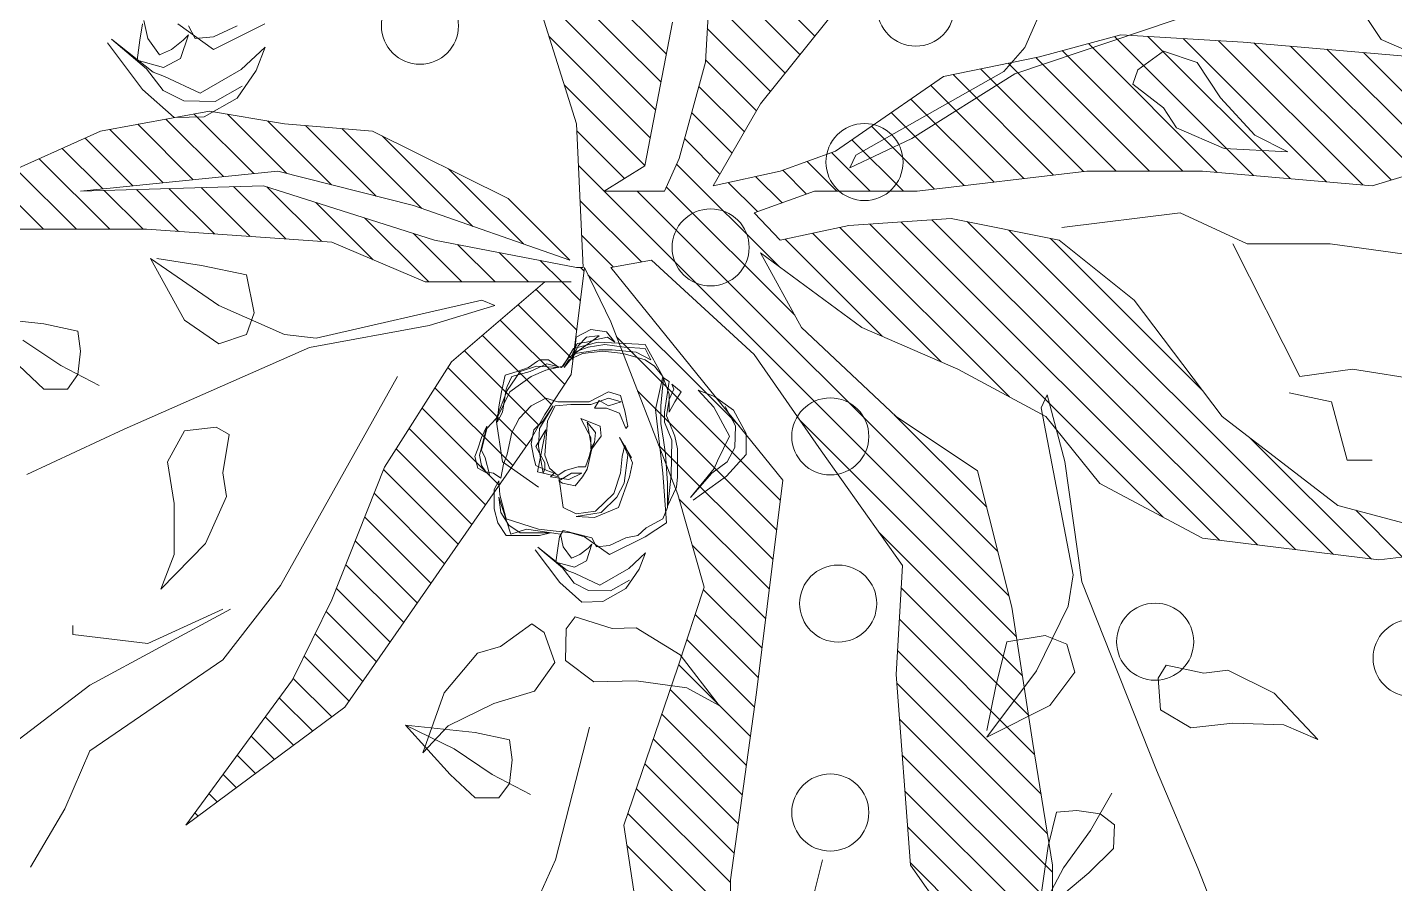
# Model space of a CAD drawing. Header units: millimetres. Extents: x -122165 to 59500, y -31598 to 53500.
# Drawn here: x 30213.6 to 30516.1, y 3886.7 to 4076.4 of the extents above; entities that cross this region are included whole.
import ezdxf

# ---------------------------------------------------------------- set-up
doc = ezdxf.new("R2010")
doc.units = ezdxf.units.MM
doc.header["$MEASUREMENT"] = 0
for name, color, linetype, lineweight in [('ARC_A_ R.C.C', 162, 'Continuous', 40), ('ARC_A_R.C.C. Hatch', 8, 'Continuous', 5), ('Lan_Planter', 74, 'Continuous', 13)]:
    doc.layers.add(name, color=color, linetype=linetype, lineweight=lineweight)

# ---------------------------------------------------------------- blocks, each defined once
blk = doc.blocks.new('ARC$1$Existing Layout$0$col gf 180116')
at = {"layer": 'ARC_A_R.C.C. Hatch'}
h = blk.add_hatch(color=256, dxfattribs=at)
h.dxf.hatch_style = 1
h.paths.add_polyline_path([(201.73999, 26.78621), (202.64, 26.78621), (202.64, 26.48621), (201.73999, 26.48621)])
edge = h.paths.add_edge_path()
edge.add_line((216.33999, 22.98621), (216.13999, 22.98621))
edge.add_line((216.13999, 22.98621), (216.13999, 25.58621))
edge.add_line((216.13999, 25.58621), (218.33999, 25.58621))
edge.add_line((218.33999, 25.58621), (218.33999, 22.98621))
edge.add_line((218.33999, 22.98621), (218.03999, 22.98621))
h.paths.add_polyline_path([(207.13999, 25.88621), (207.43999, 25.88621), (207.43999, 26.78621), (207.13999, 26.78621)])
h.paths.add_polyline_path([(208.03999, 20.48621), (208.03999, 20.78621), (207.13999, 20.78621), (207.13999, 20.48621)])
h.paths.add_polyline_path([(202.63999, 32.78621), (202.63999, 32.48621), (201.73999, 32.48621), (201.73999, 32.78621)])
h.paths.add_polyline_path([(191.23999, 20.48621), (191.23999, 20.78621), (190.33999, 20.78621), (190.33999, 20.48621)])
h.paths.add_polyline_path([(184.03999, 20.48621), (184.03999, 20.78621), (183.13999, 20.78621), (183.13999, 20.48621)])
h.paths.add_polyline_path([(220.63999, 14.18621), (220.33999, 14.18621), (220.33999, 13.28621), (220.63999, 13.28621)])
h.paths.add_polyline_path([(220.63999, 20.48621), (220.63999, 20.78621), (219.73999, 20.78621), (219.73999, 20.48621)])
h.paths.add_polyline_path([(220.63999, 25.28621), (220.63999, 25.58621), (219.73999, 25.58621), (219.73999, 25.28621)])
h.paths.add_polyline_path([(220.63999, 32.78621), (220.63999, 32.48621), (219.73999, 32.48621), (219.73999, 32.78621)])
h.paths.add_polyline_path([(220.33999, 37.28621), (220.63999, 37.28621), (220.63999, 38.18621), (220.33999, 38.18621)])
h.paths.add_polyline_path([(201.13999, 43.28621), (201.43999, 43.28621), (201.43999, 44.18621), (201.13999, 44.18621)])
h.paths.add_polyline_path([(196.33999, 43.28621), (196.63999, 43.28621), (196.63999, 44.18621), (196.33999, 44.18621)])
h.paths.add_polyline_path([(190.33999, 43.28621), (190.63999, 43.28621), (190.63999, 44.18621), (190.33999, 44.18621)])
h.paths.add_polyline_path([(207.13999, 43.28621), (207.43999, 43.28621), (207.43999, 44.18621), (207.13999, 44.18621)])
h.paths.add_polyline_path([(220.63999, 56.78621), (220.33999, 56.78621), (220.33999, 55.88621), (220.63999, 55.88621)])
h.paths.add_polyline_path([(220.33999, 50.78621), (220.63999, 50.78621), (220.63999, 49.88621), (220.33999, 49.88621)])
h.paths.add_polyline_path([(226.33999, 50.78621), (226.63999, 50.78621), (226.63999, 49.88621), (226.33999, 49.88621)])
h.paths.add_polyline_path([(220.33999, 43.28621), (220.63999, 43.28621), (220.63999, 44.18621), (220.33999, 44.18621)])
h.paths.add_polyline_path([(232.63999, 44.18621), (232.63999, 43.88621), (231.73999, 43.88621), (231.73999, 44.18621)])
h.paths.add_polyline_path([(232.63999, 50.48621), (232.63999, 50.78621), (231.73999, 50.78621), (231.73999, 50.48621)])
h.paths.add_polyline_path([(232.63999, 55.88621), (232.63999, 56.18621), (231.73999, 56.18621), (231.73999, 55.88621)])
h.paths.add_polyline_path([(213.13999, 43.28621), (213.43999, 43.28621), (213.43999, 44.18621), (213.13999, 44.18621)])
h.paths.add_polyline_path([(226.63999, 7.88621), (226.63999, 8.18621), (225.73999, 8.18621), (225.73999, 7.88621)])
h.paths.add_polyline_path([(226.63999, 13.28621), (226.63999, 13.58621), (225.73999, 13.58621), (225.73999, 13.28621)])
h.paths.add_polyline_path([(201.73999, 20.78621), (201.73999, 20.48621), (202.63999, 20.48621), (202.63999, 20.78621)])
h.paths.add_polyline_path([(184.03999, 25.88621), (184.03999, 26.18621), (183.13999, 26.18621), (183.13999, 25.88621)])
h.paths.add_polyline_path([(183.13999, 14.18621), (183.13999, 13.88621), (184.03999, 13.88621), (184.03999, 14.18621)])
h.paths.add_polyline_path([(202.63999, 13.88621), (202.63999, 14.18621), (201.73999, 14.18621), (201.73999, 13.88621)])
h.paths.add_polyline_path([(196.33999, 13.28621), (196.63999, 13.28621), (196.63999, 14.18621), (196.33999, 14.18621)])
h.paths.add_polyline_path([(190.33999, 13.28621), (190.63999, 13.28621), (190.63999, 14.18621), (190.33999, 14.18621)])
h.paths.add_polyline_path([(196.33999, 25.88621), (196.63999, 25.88621), (196.63999, 26.78621), (196.33999, 26.78621)])
h.paths.add_polyline_path([(190.33999, 25.88621), (190.63999, 25.88621), (190.63999, 26.78621), (190.33999, 26.78621)])
h.paths.add_polyline_path([(214.03999, 13.28621), (214.03999, 13.58621), (213.13999, 13.58621), (213.13999, 13.28621)])
h.paths.add_polyline_path([(213.13999, 20.78621), (213.13999, 20.48621), (214.03999, 20.48621), (214.03999, 20.78621)])
h.paths.add_polyline_path([(213.43999, 26.78621), (213.13999, 26.78621), (213.13999, 25.88621), (213.43999, 25.88621)])
h.paths.add_polyline_path([(214.03999, 32.78621), (214.03999, 32.48621), (213.13999, 32.48621), (213.13999, 32.78621)])
h.paths.add_polyline_path([(214.03999, 7.88621), (214.03999, 8.18621), (213.13999, 8.18621), (213.13999, 7.88621)])
h.paths.add_polyline_path([(226.63999, 20.48621), (226.63999, 20.78621), (225.73999, 20.78621), (225.73999, 20.48621)])
h.paths.add_polyline_path([(226.63999, 25.28621), (226.63999, 25.58621), (225.73999, 25.58621), (225.73999, 25.28621)])
h.paths.add_polyline_path([(226.63999, 32.78621), (226.63999, 32.48621), (225.73999, 32.48621), (225.73999, 32.78621)])
h.paths.add_polyline_path([(226.63999, 37.28621), (226.63999, 37.58621), (225.73999, 37.58621), (225.73999, 37.28621)])
h.paths.add_polyline_path([(225.73999, 44.18621), (225.73999, 43.88621), (226.63999, 43.88621), (226.63999, 44.18621)])
h.paths.add_polyline_path([(226.63999, 56.78621), (226.33999, 56.78621), (226.33999, 55.88621), (226.63999, 55.88621)])
h.paths.add_polyline_path([(214.03999, 55.88621), (214.03999, 56.18621), (213.13999, 56.18621), (213.13999, 55.88621)])
h.paths.add_polyline_path([(213.13999, 37.28621), (213.43999, 37.28621), (213.43999, 38.18621), (213.13999, 38.18621)])
h.paths.add_polyline_path([(214.03999, 50.78621), (213.73999, 50.78621), (213.73999, 49.88621), (214.03999, 49.88621)])
h.paths.add_polyline_path([(207.13999, 37.28621), (207.43999, 37.28621), (207.43999, 38.18621), (207.13999, 38.18621)])
h.paths.add_polyline_path([(207.13999, 49.88621), (207.43999, 49.88621), (207.43999, 50.78621), (207.13999, 50.78621)])
h.paths.add_polyline_path([(183.13999, 50.18621), (183.13999, 49.88621), (184.03999, 49.88621), (184.03999, 50.18621)])
h.paths.add_polyline_path([(183.13999, 38.18621), (183.13999, 37.88621), (184.03999, 37.88621), (184.03999, 38.18621)])
h.paths.add_polyline_path([(201.73999, 37.58621), (201.73999, 37.28621), (202.63999, 37.28621), (202.63999, 37.58621)])
h.paths.add_polyline_path([(196.33999, 37.28621), (196.63999, 37.28621), (196.63999, 38.18621), (196.33999, 38.18621)])
h.paths.add_polyline_path([(190.33999, 37.28621), (190.63999, 37.28621), (190.63999, 38.18621), (190.33999, 38.18621)])
h.paths.add_polyline_path([(201.13999, 49.88621), (201.43999, 49.88621), (201.43999, 50.78621), (201.13999, 50.78621)])
h.paths.add_polyline_path([(196.33999, 49.88621), (196.63999, 49.88621), (196.63999, 50.78621), (196.33999, 50.78621)])
h.paths.add_polyline_path([(190.33999, 49.88621), (190.63999, 49.88621), (190.63999, 50.78621), (190.33999, 50.78621)])
h.paths.add_polyline_path([(220.63999, 8.18621), (220.33999, 8.18621), (220.33999, 7.28621), (220.63999, 7.28621)])
h.paths.add_polyline_path([(195.73999, 20.48621), (195.73999, 20.78621), (196.63999, 20.78621), (196.63999, 20.48621)])
h.paths.add_polyline_path([(183.13999, 43.58621), (183.13999, 43.28621), (184.03999, 43.28621), (184.03999, 43.58621)])
blk = doc.blocks.new('ARC')
at = {"layer": 'ARC_A_ R.C.C', "extrusion": (4.48937e-09, -4.26518e-20, 1), "xscale": 999.9941761349517, "yscale": 999.9941761349517, "zscale": 999.9941761349517}
blk.add_blockref('ARC$1$Existing Layout$0$col gf 180116', (-183138.93, -13286.14, -0.89), dxfattribs=at)
blk = doc.blocks.new('b-85')
at = {"color": 97, "true_color": 0x446a2a}
for p, q in [((3.18, 499.25), (67.86, 355.84)), ((-44.53, 388.82), (-40.29, 429.46)), ((10.6, 389.09), (39.73, 418.22)), ((-255.53, 361.98), (-289.46, 406.46)), ((-132.54, 398.79), (-106.03, 342.04)), ((-68.92, 403.39), (-82.7, 388.82)), ((-68.92, 378.85), (-54.07, 401.09)), ((10.6, 329), (10.6, 406.46)), ((10.6, 369.69), (45.76, 404.85)), ((-327.63, 376.55), (-361.56, 396.49)), ((10.6, 350.3), (51.79, 391.48)), ((-82.7, 388.82), (-82.7, 375.01)), ((-48.77, 368.88), (-44.53, 388.82)), ((-293.7, 361.98), (-327.63, 376.55)), ((-82.7, 375.01), (-74.22, 368.88)), ((-80.58, 356.61), (-68.92, 378.85)), ((34.17, 354.47), (57.82, 378.11)), ((-231.14, 328.23), (-225.84, 371.95)), ((-225.84, 371.95), (-220.54, 371.95)), ((-74.22, 368.88), (-60.44, 367.35)), ((-60.44, 367.35), (-48.77, 368.88)), ((32.87, 367.35), (36.05, 260.75)), ((44.53, 252.31), (32.87, 367.35)), ((-240.69, 284.52), (-293.7, 361.98)), ((-211, 279.92), (-255.53, 361.98)), ((35.96, 336.86), (63.84, 364.74)), ((10.6, 330.9), (33.28, 353.57)), ((37.75, 319.25), (68.86, 350.36)), ((-106.03, 342.04), (-58.32, 233.9)), ((-211, 284.52), (-231.14, 328.23)), ((3.18, 220.87), (10.6, 329)), ((9.31, 310.21), (33.84, 334.74)), ((39.53, 301.63), (71.87, 333.97)), ((-199.33, 320.56), (-172.83, 294.49)), ((-179.19, 312.9), (-199.33, 320.56)), ((-6.36, 326.7), (-42.41, 306.76)), ((-33.93, 286.82), (-6.36, 326.7)), ((-10.6, 296.79), (-6.36, 322.87)), ((-149.5, 312.9), (-179.19, 312.9)), ((-125.11, 316.73), (-149.5, 312.9)), ((-107.09, 306.76), (-125.11, 316.73)), ((7.88, 289.38), (34.4, 315.9)), ((41.32, 284.02), (74.87, 317.57)), ((-337.17, 305.99), (-252.35, 243.87)), ((-268.25, 213.2), (-337.17, 305.99)), ((-104.97, 288.35), (-107.09, 306.76)), ((-42.41, 306.76), (-56.2, 286.82)), ((-331.84, 298.82), (-329.95, 300.71)), ((-15.9, 270.72), (-10.6, 296.79)), ((6.45, 268.56), (34.97, 297.07)), ((43.1, 266.41), (77.87, 301.18)), ((-323.57, 287.68), (-318.75, 292.51)), ((-172.83, 294.49), (-145.26, 282.22)), ((-109.21, 280.69), (-104.97, 288.35)), ((-315.31, 276.55), (-307.56, 284.31)), ((-197.21, 250.78), (-240.69, 284.52)), ((-145.26, 282.22), (-131.48, 284.52)), ((-131.48, 284.52), (-109.21, 280.69)), ((-56.2, 286.82), (-50.89, 270.72)), ((-50.89, 248.48), (-33.93, 286.82)), ((43.21, 247.12), (77.73, 281.64)), ((-307.04, 265.42), (-296.36, 276.1)), ((5.02, 247.73), (35.53, 278.23)), ((-298.77, 254.29), (-285.16, 267.9)), ((-50.89, 270.72), (-38.17, 266.11)), ((-38.17, 266.11), (-15.9, 270.72)), ((-290.51, 243.16), (-273.96, 259.7)), ((3.6, 226.9), (35.4, 258.71)), ((36.05, 260.75), (4.24, 161.05)), ((36.57, 221.08), (73.76, 258.27)), ((-282.24, 232.03), (-262.77, 251.5)), ((-75.28, 182.52), (-197.21, 250.78)), ((-53.01, 230.07), (-50.89, 248.48)), ((24.39, 173.32), (44.53, 252.31)), ((-273.97, 220.9), (-251.45, 243.43)), ((-252.35, 243.87), (-205.7, 220.87)), ((-264.73, 210.75), (-238.45, 237.02)), ((-58.32, 233.9), (-45.59, 164.12)), ((29.93, 195.04), (71.09, 236.2)), ((-253.27, 202.81), (-225.46, 230.62)), ((-241.82, 194.86), (-212.47, 224.21)), ((-30.75, 133.44), (-53.01, 230.07)), ((-7.14, 196.76), (26.31, 230.22)), ((-230.37, 186.91), (-199.05, 218.23)), ((-205.7, 220.87), (-128.3, 190.19)), ((-20.15, 166.42), (3.18, 220.87)), ((-112.39, 105.07), (-268.25, 213.2)), ((-218.92, 178.97), (-185.16, 212.73)), ((22.67, 168.38), (69.34, 215.06)), ((-207.46, 171.02), (-171.27, 207.22)), ((-196.01, 163.08), (-157.37, 201.72)), ((-20.15, 164.37), (17.22, 201.73)), ((-184.56, 155.13), (-143.48, 196.21)), ((67.86, 197.09), (28.63, 118.1)), ((112.87, 25.82), (278.58, 191.53)), ((-173.11, 147.19), (-129.59, 190.7)), ((-128.3, 190.19), (-66.8, 151.08)), ((12.29, 138.61), (64.98, 191.3)), ((-278.86, 177.92), (-307.48, 151.85)), ((-292.64, 149.55), (-278.86, 177.92)), ((-283.1, 137.28), (-278.86, 177.92)), ((-161.65, 139.24), (-117.54, 183.35)), ((-150.2, 131.3), (-105.69, 175.81)), ((-294.91, 167.81), (-259.87, 155.38)), ((-279.2, 153.05), (-294.91, 167.81)), ((-138.75, 123.35), (-93.83, 168.27)), ((-20.15, 144.97), (8.13, 173.25)), ((-7.42, 82.06), (24.39, 173.32)), ((-127.3, 115.41), (-81.97, 160.73)), ((-45.59, 164.12), (-33.93, 125.77)), ((-20.15, 81.29), (-20.15, 166.42)), ((4.24, 161.05), (-11.66, 78.22)), ((-307.48, 151.85), (-321.27, 137.28)), ((-266.22, 126.35), (-279.2, 153.05)), ((-259.87, 155.38), (-236.77, 135.95)), ((-115.84, 107.46), (-70.12, 153.19)), ((1.91, 108.83), (45.84, 152.76)), ((-307.48, 127.31), (-292.64, 149.55)), ((-66.8, 151.08), (-20.15, 96.63)), ((-20.15, 125.57), (1.61, 147.32)), ((-321.27, 137.28), (-321.27, 123.47)), ((-287.34, 117.34), (-283.1, 137.28)), ((-236.77, 135.95), (-232.82, 122.55)), ((-33.93, 125.77), (-30.75, 133.44)), ((-321.27, 123.47), (-312.79, 117.34)), ((-319.15, 105.07), (-307.48, 127.31)), ((-259, 102.74), (-266.22, 126.35)), ((-232.82, 122.55), (-219.63, 104.2)), ((-20.15, 106.17), (-3, 123.31)), ((96.6, 28.95), (188.9, 121.24)), ((-312.79, 117.34), (-299, 115.8)), ((-299, 115.8), (-287.34, 117.34)), ((-65.49, 80.22), (-33.5, 112.22)), ((28.63, 118.1), (-7.42, 82.06)), ((-219.63, 104.2), (-224.67, 97.04)), ((80.33, 32.07), (154.63, 106.37)), ((-242.15, 90.89), (-259, 102.74)), ((-224.67, 97.04), (-242.15, 90.89)), ((-48.22, 78.1), (-24.55, 101.77)), ((-20.15, 86.78), (-7.61, 99.31)), ((-20.15, 96.63), (-20.15, 81.29)), ((72.1, 78.22), (135.72, 98.16)), ((-279.92, 70.55), (-357.32, 90.49)), ((64.06, 35.2), (123.06, 94.2)), ((-241.14, 84.57), (-253.44, 68.05)), ((-222.61, 84.2), (-241.14, 84.57)), ((-215.58, 78.96), (-222.61, 84.2)), ((-11.66, 73.62), (-74.22, 81.29)), ((-30.94, 75.99), (-20.15, 86.78)), ((47.79, 38.33), (94.81, 85.34)), ((-222.38, 57.41), (-215.58, 78.96)), ((-203.28, -173.95), (47.78, 77.11)), ((-43.47, 58.28), (-11.66, 73.62)), ((-13.66, 73.87), (-11.66, 75.86)), ((-11.66, 74.39), (72.1, 78.22)), ((-11.66, 78.22), (-11.66, 74.39)), ((-11.39, 56.74), (7.12, 75.25)), ((-8.45, 40.28), (27.45, 76.18)), ((40.29, 50.23), (68.11, 78.04)), ((-253.44, 68.05), (-252.92, 43.37)), ((-104.09, -16.56), (-15.98, 71.54)), ((-221.95, 43.45), (-222.38, 57.41)), ((-11.66, 58.28), (-135.72, -42.18)), ((-7.42, 34.51), (-11.66, 58.28)), ((32.87, 62.12), (32.87, 26.84)), ((47.71, 38.35), (32.87, 62.12)), ((-437.9, 35.28), (-337.17, 50.62)), ((-409.39, -11.5), (-349.08, 48.8)), ((-389.99, -11.5), (-330.24, 48.25)), ((-337.17, 50.62), (-244.93, 19.17)), ((-147.63, -40.71), (-51.91, 55.01)), ((-370.59, -11.5), (-315.77, 43.32)), ((-252.92, 43.37), (-256.91, 13.95)), ((-237.81, 17.78), (-221.95, 43.45)), ((-177.39, -167.46), (32.87, 42.8)), ((-164.89, -38.57), (-83.63, 42.69)), ((-353.39, -13.69), (-301.3, 38.39)), ((-336.38, -16.08), (-286.84, 33.46)), ((-62.56, -25.31), (-7.42, 34.51)), ((131.48, 22.24), (47.71, 38.35)), ((-319.37, -18.47), (-272.37, 28.53)), ((-182.15, -36.44), (-115.34, 30.38)), ((-39.59, -49.05), (35.25, 25.79)), ((32.87, 26.84), (51.95, 18.41)), ((-302.36, -20.86), (-257.9, 23.6)), ((-285.35, -23.25), (-243.42, 18.68)), ((-267.21, -4.99), (-237.81, 17.78)), ((-244.93, 19.17), (-198.27, 3.83)), ((-199.42, -34.3), (-146.63, 18.48)), ((-11.28, -40.14), (48.7, 19.84)), ((51.95, 18.41), (108.15, 3.07)), ((-268.34, -25.64), (-228.83, 13.88)), ((-256.91, 13.95), (-267.21, -4.99)), ((-251.21, -27.9), (-214.23, 9.08)), ((-216.68, -32.17), (-173.71, 10.8)), ((42.81, -5.45), (63.51, 15.25)), ((55.1, -12.56), (78.75, 11.09)), ((-233.94, -30.03), (-199.63, 4.28)), ((67.39, -19.67), (93.99, 6.93)), ((79.68, -26.78), (109.45, 2.99)), ((90.95, -34.9), (127.78, 1.93)), ((101.72, -43.53), (146.12, 0.87)), ((108.15, 3.07), (187.67, -1.53)), ((36.05, -1.53), (44.53, -40.65)), ((83.76, -29.14), (36.05, -1.53)), ((112.5, -52.15), (164.46, -0.19)), ((123.27, -60.78), (182.79, -1.25)), ((-368.98, -11.5), (-493.04, -11.5)), ((-259.77, -26.84), (-368.98, -11.5)), ((20.89, -27.37), (37.95, -10.31)), ((-135.72, -42.18), (-259.77, -26.84)), ((-118.75, -64.42), (-62.56, -25.31)), ((-3.18, -29.14), (-46.65, -52.92)), ((-46.65, -88.19), (-3.18, -29.14)), ((20.15, -25.31), (4.24, -40.65)), ((32.87, -60.59), (20.15, -25.31)), ((26.03, -41.63), (41.41, -26.25)), ((143.14, -76.69), (83.76, -29.14)), ((-357.32, -65.19), (-434.72, -46.01)), ((-51.84, -100.1), (4.83, -43.43)), ((4.24, -40.65), (12.72, -80.52)), ((31.17, -55.88), (45.03, -42.02)), ((44.53, -40.65), (56.2, -72.86)), ((-226.98, -178.25), (-100.31, -51.59)), ((-46.65, -52.92), (-98.61, -108.13)), ((-66.81, -134.47), (8.24, -59.42)), ((32.87, -73.58), (50.19, -56.27)), ((32.87, -120.4), (32.87, -60.59)), ((-185.55, -111.97), (-118.75, -64.42)), ((32.87, -92.98), (55.34, -70.51)), ((-87.15, -174.21), (11.64, -75.42)), ((56.2, -72.86), (99.67, -135.74)), ((12.72, -80.52), (16.96, -140.34)), ((32.87, -112.38), (62.82, -82.43)), ((46.41, -81.15), (53.93, -84.66)), ((63.67, -117.32), (46.41, -81.15)), ((53.93, -84.66), (102.7, -171)), ((-157.47, -263.93), (13.6, -92.86)), ((-71.04, -144.18), (-46.65, -88.19)), ((34.07, -130.58), (70.74, -93.9)), ((-249.91, -181.79), (-166.61, -98.49)), ((-364.51, -199.39), (-275.22, -110.11)), ((-360.5, -116.57), (-249.17, -108.13)), ((-342.14, -196.42), (-254.23, -108.52)), ((-318.99, -192.67), (-235.29, -108.97)), ((-295.85, -188.92), (-216.99, -110.07)), ((-272.85, -185.33), (-198.7, -111.18)), ((-249.17, -108.13), (-185.55, -111.97)), ((-170.87, -296.72), (14.88, -110.97)), ((-151.5, -160.97), (-97.64, -107.11)), ((-98.61, -108.13), (-130.42, -155.68)), ((36.11, -147.93), (78.67, -105.37)), ((-439.59, -196.89), (-359.17, -116.47)), ((-428.36, -164.12), (-360.5, -116.57)), ((-422.7, -199.39), (-338.18, -114.88)), ((-403.3, -199.39), (-317.2, -113.29)), ((-383.91, -199.39), (-296.21, -111.7)), ((38.16, -165.28), (86.6, -116.84)), ((101.37, -177.41), (63.67, -117.32)), ((44.53, -219.33), (32.87, -120.4)), ((-173.61, -318.86), (16.17, -129.08)), ((40.21, -182.63), (94.53, -128.31)), ((16.96, -140.34), (4.24, -203.23)), ((42.25, -199.99), (100.84, -141.39)), ((99.67, -135.74), (111.33, -191.73)), ((-176.35, -341), (15.1, -149.54)), ((-98.61, -195.56), (-71.04, -144.18)), ((-130.42, -155.68), (-209.94, -175.62)), ((44.3, -217.34), (104.19, -157.45)), ((-285.82, -161), (-267.28, -197.79)), ((-247.03, -190.08), (-285.82, -161)), ((-256.09, -166.39), (-281.99, -161.15)), ((-230.24, -172.69), (-256.09, -166.39)), ((-226.5, -195.11), (-230.24, -172.69)), ((-179.1, -363.14), (10.18, -173.86)), ((44.53, -236.5), (107.53, -173.5)), ((102.7, -171), (116.68, -183.16)), ((-209.94, -175.62), (-289.46, -187.89)), ((139.12, -289.41), (101.37, -177.41)), ((116.68, -183.16), (155.08, -200.01)), ((-349.36, -196.75), (-389.81, -190.95)), ((-389.81, -190.95), (-364.86, -220.56)), ((-361.99, -205.82), (-389.81, -190.95)), ((-289.46, -187.89), (-360.5, -199.39)), ((-209.36, -208.51), (-247.03, -190.08)), ((44.53, -255.9), (110.88, -189.55)), ((-329.6, -201.76), (-349.36, -196.75)), ((-267.28, -197.79), (-247.88, -212.33)), ((-231.59, -207.65), (-226.5, -195.11)), ((-93.64, -192.8), (-191.05, -211.33)), ((-137.84, -227), (-98.61, -195.56)), ((-124.86, -206.45), (-86.1, -196.27)), ((-86.1, -196.27), (-93.64, -192.8)), ((-83.27, -286.71), (5.26, -198.18)), ((111.33, -191.73), (124.05, -239.27)), ((-360.5, -199.39), (-424.12, -199.39)), ((-340.33, -221.51), (-361.99, -205.82)), ((-328.51, -213.47), (-329.6, -201.76)), ((-195.09, -216.48), (-124.86, -206.45)), ((4.24, -203.23), (-30.75, -246.94)), ((11.66, -204.76), (20.15, -273.78)), ((44.53, -275.3), (114.87, -204.96)), ((-330.58, -227.19), (-328.51, -213.47)), ((-247.88, -212.33), (-231.59, -207.65)), ((-191.05, -211.33), (-209.36, -208.51)), ((-364.86, -220.56), (-350.83, -234.9)), ((-318.56, -234.02), (-340.33, -221.51)), ((-304.98, -260), (-195.09, -216.48)), ((43.79, -295.43), (118.97, -220.26)), ((44.53, -286.82), (44.53, -219.33)), ((-337.03, -235.43), (-330.58, -227.19)), ((-169.65, -286.82), (-137.84, -227)), ((41.97, -316.65), (123.06, -235.56)), ((-30.75, -246.94), (-98.61, -298.32)), ((81.53, -264.13), (95.38, -246.28)), ((95.38, -246.28), (103.68, -249.08)), ((124.05, -239.27), (119.81, -310.59)), ((40.16, -337.87), (123.13, -254.9)), ((103.68, -249.08), (114.54, -264.09)), ((-362.7, -284.31), (-304.98, -260)), ((-269.77, -262.42), (-280.42, -280.05)), ((-251.29, -261.01), (-269.77, -262.42)), ((-243.79, -265.54), (-251.29, -261.01)), ((-248.48, -287.64), (-243.79, -265.54)), ((69.81, -271.74), (81.53, -264.13)), ((114.54, -264.09), (107.96, -283.61)), ((20.15, -273.78), (2.12, -312.9)), ((38.34, -359.08), (121.9, -275.52)), ((57.74, -299.39), (69.81, -271.74)), ((-280.42, -280.05), (-277.53, -304.56)), ((-182.37, -389.59), (-169.65, -286.82)), ((36.05, -385.75), (44.53, -286.82)), ((107.96, -283.61), (87.38, -297.24)), ((-246.71, -301.51), (-248.48, -287.64)), ((-260.03, -328.58), (-246.71, -301.51)), ((-98.61, -298.32), (-150.56, -365.81)), ((36.52, -380.3), (120.67, -296.14)), ((55.77, -336.52), (57.74, -299.39)), ((87.38, -297.24), (65.46, -317.27)), ((-277.53, -304.56), (-278.67, -334.23)), ((2.12, -304.46), (-75.28, -343.57)), ((119.81, -310.59), (111.33, -409.52)), ((-181.84, -385.28), (-111.06, -314.51)), ((2.12, -312.9), (2.12, -361.21)), ((39.39, -396.82), (119.27, -316.95)), ((65.46, -317.27), (55.77, -336.52)), ((-287.11, -354.07), (-260.03, -328.58)), ((-278.67, -334.23), (-287.11, -354.07)), ((-84.82, -337.44), (-90.12, -361.98)), ((43.89, -411.72), (117.45, -338.16)), ((-75.28, -343.57), (-71.04, -374.25)), ((-150.56, -365.81), (-169.65, -437.13)), ((-90.12, -361.98), (-124.05, -371.18)), ((2.12, -361.21), (-6.36, -421.8)), ((48.39, -426.62), (115.63, -359.38)), ((-124.05, -371.18), (-124.05, -385.75)), ((-71.04, -374.25), (-80.58, -434.83)), ((-180.66, -403.5), (-153.33, -376.17)), ((52.89, -441.51), (113.81, -380.6)), ((-169.65, -493.12), (-182.37, -389.59)), ((63.62, -477.01), (36.05, -385.75)), ((121.3, -390.91), (133.03, -383.31)), ((109.24, -418.57), (121.3, -390.91))]:
    blk.add_line(p, q, dxfattribs=at)
at = {"color": 30, "true_color": 0xef731a}
for p, q in [((67.86, 355.84), (79.52, 292.19)), ((119.46, 351.6), (92.09, 331.18)), ((102.28, 324.97), (121.56, 349.36)), ((121.56, 349.36), (104.33, 328.99)), ((92.09, 331.18), (75.88, 312.82)), ((104.33, 328.99), (91.68, 319.23)), ((104.97, 319.03), (109.21, 334.37)), ((109.21, 334.37), (120.87, 332.83)), ((121.93, 328.23), (112.39, 321.33)), ((120.87, 332.83), (130.42, 331.3)), ((132.54, 330.53), (121.93, 328.23)), ((91.68, 319.23), (85.55, 307.17)), ((99.74, 318.38), (102.28, 324.97)), ((110.27, 309.06), (104.97, 319.03)), ((112.39, 321.33), (115.57, 314.43)), ((75.88, 312.82), (76.3, 295.33)), ((90.05, 297.72), (99.74, 318.38)), ((115.57, 314.43), (120.87, 307.53)), ((85.55, 307.17), (85.19, 288.95)), ((124.05, 304.46), (110.27, 309.06)), ((115.57, 289.89), (130.42, 310.59)), ((120.87, 307.53), (124.05, 304.46)), ((129.36, 304.46), (121.93, 300.62)), ((76.3, 295.33), (87.12, 276.04)), ((103.77, 273.79), (90.05, 297.72)), ((121.93, 300.62), (122.99, 289.89)), ((79.52, 292.19), (72.1, 248.48)), ((85.19, 288.95), (94.16, 273.19)), ((130.42, 259.98), (115.57, 289.89)), ((122.99, 289.89), (129.36, 276.08)), ((87.12, 276.04), (103.33, 264.96)), ((116.89, 259.81), (103.77, 273.79)), ((103.33, 264.96), (116.89, 259.81)), ((72.1, 248.48), (67.86, 197.09)), ((-103.75, 100.16), (-60.35, 143.56)), ((-132.43, 128.84), (-128.72, 135.82)), ((-128.72, 135.82), (-122.04, 137.43)), ((-122.04, 137.43), (-117.59, 135.82)), ((-117.59, 135.82), (-110.91, 133.67)), ((-122.78, 131.52), (-132.43, 128.84)), ((-130.95, 130.99), (-131.69, 126.69)), ((-127.23, 133.67), (-130.95, 130.99)), ((-121.3, 134.74), (-127.23, 133.67)), ((-118.33, 133.67), (-122.78, 131.52)), ((-115.36, 133.13), (-121.3, 134.74)), ((-105.71, 130.45), (-118.33, 133.67)), ((-104.23, 130.45), (-115.36, 133.13)), ((-110.91, 133.67), (-104.23, 130.45)), ((-99.77, 125.08), (-105.71, 130.45)), ((-91.72, 92.8), (-51.4, 133.11)), ((-160.63, 124.01), (-168.06, 119.18)), ((-145.79, 123.47), (-167.31, 116.49)), ((-162.12, 117.57), (-154.7, 122.4)), ((-152.47, 126.16), (-160.63, 124.01)), ((-158.41, 119.18), (-150.24, 121.32)), ((-154.7, 122.4), (-145.79, 123.47)), ((-141.34, 126.16), (-152.47, 126.16)), ((-150.24, 121.32), (-144.31, 122.93)), ((-144.31, 122.93), (-136.14, 123.47)), ((-136.14, 123.47), (-141.34, 126.16)), ((-139.85, 100.39), (-125.01, 121.32)), ((-131.69, 126.69), (-134.66, 122.4)), ((-134.66, 122.4), (-126.49, 120.79)), ((-126.49, 120.79), (-120.56, 118.64)), ((-125.01, 121.32), (-100.52, 125.08)), ((-102, 124.54), (-93.09, 123.47)), ((-96.06, 121.32), (-102, 124.54)), ((-100.52, 125.08), (-84.19, 117.03)), ((-83.44, 118.64), (-99.77, 125.08)), ((-82.7, 119.18), (-96.06, 121.32)), ((-93.09, 123.47), (-84.19, 121.86)), ((-84.19, 121.86), (-74.54, 119.71)), ((-80.01, 85.1), (-42.45, 122.66)), ((-74.54, 119.71), (-72.31, 112.73)), ((-357.32, 90.49), (-410.33, 114.27)), ((-168.06, 119.18), (-168.06, 112.73)), ((-168.06, 112.73), (-168.06, 99.85)), ((-167.31, 116.49), (-164.35, 107.37)), ((-166.57, 111.12), (-162.12, 117.57)), ((-164.35, 100.39), (-158.41, 119.18)), ((-120.56, 118.64), (-107.94, 115.96)), ((-107.94, 115.96), (-99.77, 111.66)), ((-99.77, 111.66), (-92.35, 104.68)), ((-84.19, 117.03), (-75.28, 104.68)), ((-72.31, 111.12), (-83.44, 118.64)), ((-81.22, 118.64), (-82.7, 119.18)), ((-75.28, 115.96), (-81.22, 118.64)), ((-72.31, 105.22), (-75.28, 115.96)), ((-72.31, 112.73), (-70.09, 106.29)), ((-164.35, 107.37), (-167.31, 87.5)), ((-166.57, 93.41), (-166.57, 111.12)), ((-122.78, 103.07), (-114.62, 104.68)), ((-114.62, 104.68), (-106.45, 103.07)), ((-97.55, 96.63), (-112.39, 105.07)), ((-92.35, 104.68), (-87.9, 96.09)), ((-75.28, 104.68), (-71.57, 96.09)), ((-69.34, 101.46), (-72.31, 111.12)), ((-67.86, 95.56), (-72.31, 105.22)), ((-70.09, 106.29), (-66.37, 100.92)), ((-176.46, 102.25), (-195.62, 87.96)), ((-188.49, 83.61), (-175, 100.68)), ((-175, 100.68), (-187.06, 86.42)), ((-168.06, 99.85), (-166.57, 93.41)), ((-166.57, 81.6), (-164.35, 100.39)), ((-130.95, 100.92), (-133.91, 88.58)), ((-116.1, 100.39), (-131.69, 97.7)), ((-131.69, 97.7), (-129.46, 96.63)), ((-106.45, 96.09), (-130.95, 100.92)), ((-130.2, 95.56), (-127.23, 102)), ((-129.46, 96.63), (-125.75, 96.63)), ((-121.3, 96.63), (-128.72, 93.95)), ((-127.23, 102), (-122.78, 103.07)), ((-125.75, 96.63), (-116.1, 102)), ((-101.26, 95.02), (-121.3, 96.63)), ((-116.1, 102), (-106.45, 96.09)), ((-105.71, 99.85), (-116.1, 100.39)), ((-106.45, 103.07), (-101.26, 97.7)), ((-92.35, 91.8), (-105.71, 99.85)), ((-101.26, 97.7), (-92.35, 91.8)), ((-74.22, 81.29), (-97.55, 96.63)), ((-87.9, 96.09), (-90.12, 89.11)), ((-71.57, 96.09), (-69.34, 85.89)), ((-70.09, 88.58), (-69.34, 101.46)), ((-66.37, 100.92), (-65.63, 99.31)), ((-65.63, 99.31), (-65.63, 94.48)), ((-195.62, 87.96), (-206.97, 75.1)), ((-186.61, 79.45), (-183.64, 90.19)), ((-183.64, 90.19), (-175.48, 89.11)), ((-175.48, 89.11), (-168.8, 88.04)), ((-168.8, 88.04), (-165.09, 85.89)), ((-133.91, 88.58), (-151.73, 85.89)), ((-137.63, 86.43), (-136.14, 88.58)), ((-136.14, 88.58), (-131.69, 81.06)), ((-135.4, 82.67), (-133.91, 93.41)), ((-133.91, 93.41), (-131.69, 91.26)), ((-128.72, 93.95), (-133.17, 89.11)), ((-133.17, 89.11), (-130.2, 84.82)), ((-131.69, 91.26), (-130.2, 95.56)), ((-92.35, 90.72), (-101.26, 95.02)), ((-91.61, 81.6), (-92.35, 90.72)), ((-90.12, 89.11), (-90.12, 70.86)), ((-70.09, 86.97), (-67.86, 95.56)), ((-65.63, 94.48), (-70.09, 88.58)), ((-187.06, 86.42), (-195.91, 79.59)), ((-190.27, 78.99), (-188.49, 83.61)), ((-174.74, 85.89), (-181.42, 81.06)), ((-181.42, 81.06), (-179.19, 76.23)), ((-167.31, 87.5), (-174.74, 85.89)), ((-165.09, 85.89), (-169.54, 69.25)), ((-168.8, 73.55), (-166.57, 81.6)), ((-151.73, 85.89), (-155.44, 78.38)), ((-139.11, 78.91), (-137.63, 86.43)), ((-131.69, 75.16), (-135.4, 82.67)), ((-131.69, 81.06), (-131.69, 75.16)), ((-130.2, 84.82), (-127.98, 77.3)), ((-91.61, 69.79), (-91.61, 81.6)), ((-64.89, 83.21), (-70.09, 86.97)), ((-70.09, 85.36), (-60.44, 77.84)), ((-65.63, 82.67), (-70.09, 85.36)), ((-69.34, 85.89), (-58.95, 79.99)), ((-61.92, 74.62), (-65.63, 82.67)), ((-51.53, 64.96), (-64.89, 83.21)), ((-63.41, 81.06), (-55.98, 77.84)), ((-61.92, 78.91), (-63.41, 81.06)), ((-58.95, 79.99), (-55.24, 65.49)), ((-206.97, 75.1), (-206.68, 62.86)), ((-195.91, 79.59), (-200.21, 71.15)), ((-197.06, 64.53), (-190.27, 78.99)), ((-182.9, 72.47), (-186.61, 79.45)), ((-173.25, 69.25), (-182.9, 72.47)), ((-179.19, 76.23), (-175.48, 71.4)), ((-179.19, 59.05), (-168.8, 73.55)), ((-157.67, 67.64), (-156.92, 78.38)), ((-156.92, 78.38), (-154.7, 63.88)), ((-155.44, 78.38), (-153.95, 67.1)), ((-133.91, 74.62), (-139.11, 78.91)), ((-129.46, 71.94), (-133.91, 74.62)), ((-117.59, 69.25), (-129.46, 71.94)), ((-127.98, 77.3), (-127.98, 73.01)), ((-127.98, 73.01), (-122.04, 70.86)), ((-102, 71.94), (-117.59, 69.25)), ((-99.77, 75.69), (-107.94, 71.4)), ((-107.94, 67.1), (-102, 71.94)), ((-104.23, 64.42), (-99.77, 75.69)), ((-61.92, 79.45), (-57.47, 77.3)), ((-52.27, 78.38), (-61.92, 79.45)), ((-59.69, 64.96), (-61.92, 78.91)), ((-60.44, 62.81), (-61.92, 74.62)), ((-60.44, 77.84), (-58.21, 71.4)), ((-57.47, 77.3), (-52.27, 72.47)), ((-55.98, 77.84), (-55.24, 72.47)), ((-55.24, 72.47), (-53.76, 66.57)), ((-47.82, 69.79), (-52.27, 78.38)), ((-52.27, 72.47), (-51.53, 66.03)), ((-200.21, 71.15), (-200.46, 58.4)), ((-187.45, 47.78), (-197.06, 64.53)), ((-175.48, 71.4), (-173.25, 69.25)), ((-169.54, 69.25), (-174.74, 66.57)), ((-174.74, 66.57), (-173.99, 59.05)), ((-151.73, 53.68), (-157.67, 67.64)), ((-154.7, 63.88), (-145.79, 54.76)), ((-153.95, 67.1), (-143.56, 56.37)), ((-122.04, 70.86), (-118.33, 69.79)), ((-118.33, 69.79), (-110.16, 63.88)), ((-117.59, 69.79), (-113.88, 67.64)), ((-110.91, 69.79), (-117.59, 69.79)), ((-113.88, 67.64), (-107.94, 67.1)), ((-107.94, 71.4), (-110.91, 69.79)), ((-110.16, 63.88), (-104.23, 64.42)), ((-93.84, 67.64), (-89.38, 64.96)), ((-93.84, 60.66), (-93.84, 67.64)), ((-89.38, 64.96), (-92.35, 59.59)), ((-87.9, 59.59), (-91.61, 69.79)), ((-90.12, 70.86), (-84.19, 59.59)), ((-59.69, 57.44), (-59.69, 64.96)), ((-58.21, 71.4), (-56.73, 61.74)), ((-55.24, 65.49), (-56.73, 38.11)), ((-53.76, 66.57), (-52.27, 60.12)), ((-51.53, 66.03), (-51.53, 64.96)), ((-49.3, 60.66), (-47.82, 69.79)), ((-206.68, 62.86), (-199.11, 49.36)), ((-200.46, 58.4), (-194.18, 47.36)), ((-168.8, 38.11), (-179.19, 59.05)), ((-173.99, 59.05), (-169.54, 49.39)), ((-144.2, 19.17), (-43.47, 58.28)), ((-143.56, 56.37), (-131.69, 52.61)), ((-96.8, 53.15), (-93.84, 60.66)), ((-92.35, 59.59), (-90.12, 52.07)), ((-90.12, 52.07), (-87.9, 59.59)), ((-84.19, 59.59), (-86.41, 52.61)), ((-61.92, 51), (-60.44, 62.81)), ((-61.18, 43.48), (-59.69, 57.44)), ((-56.73, 61.74), (-58.21, 50.46)), ((-55.24, 55.83), (-49.3, 60.66)), ((-52.27, 60.12), (-55.24, 55.83)), ((-199.11, 49.36), (-187.76, 41.6)), ((-169.54, 49.39), (-168.06, 42.41)), ((-133.91, 47.24), (-151.73, 53.68)), ((-145.79, 54.76), (-137.63, 50.46)), ((-137.63, 50.46), (-121.3, 48.31)), ((-131.69, 52.61), (-122.04, 51.54)), ((-115.36, 49.93), (-125.75, 45.63)), ((-110.91, 53.15), (-122.78, 46.17)), ((-122.04, 51.54), (-115.36, 49.93)), ((-121.3, 48.31), (-116.84, 49.93)), ((-116.84, 49.93), (-110.91, 53.15)), ((-105.71, 49.39), (-96.8, 53.15)), ((-104.23, 48.31), (-105.71, 49.39)), ((-95.32, 49.93), (-104.23, 48.31)), ((-86.41, 52.61), (-95.32, 49.93)), ((-65.63, 38.11), (-61.92, 51)), ((-58.21, 50.46), (-58.95, 38.11)), ((-187.76, 41.6), (-178.27, 37.99)), ((-178.27, 37.99), (-187.45, 47.78)), ((-168.06, 42.41), (-163.6, 37.58)), ((-125.75, 45.63), (-133.91, 47.24)), ((-65.63, 34.89), (-61.18, 43.48)), ((-160.63, 25.77), (-168.8, 38.11)), ((-163.6, 37.58), (-158.41, 27.92)), ((-94.58, 32.21), (-131.69, 27.92)), ((-75.28, 27.92), (-94.58, 32.21)), ((-56.73, 38.11), (-75.28, 27.92)), ((-75.28, 27.92), (-69.34, 32.75)), ((-69.34, 32.75), (-65.63, 38.11)), ((-58.95, 38.11), (-65.63, 34.89)), ((-131.69, 27.92), (-160.63, 25.77)), ((-158.41, 27.92), (-151.73, 25.23)), ((-151.73, 25.23), (-143.56, 24.16)), ((-150.99, 25.23), (-139.85, 19.86)), ((-137.63, 25.23), (-150.99, 25.23)), ((-143.56, 24.16), (-133.17, 23.08)), ((-120.56, 26.3), (-137.63, 25.23)), ((-112.39, 27.38), (-120.56, 26.3)), ((-102.74, 28.99), (-112.39, 27.38)), ((-112.39, 22.55), (-102, 26.84)), ((-110.16, 20.94), (-102, 24.16)), ((-92.35, 28.99), (-102.74, 28.99)), ((-102, 26.84), (-96.06, 26.84)), ((-102, 24.16), (-98.29, 25.77)), ((-98.29, 25.77), (-88.64, 24.16)), ((-96.06, 26.84), (-78.25, 24.16)), ((-96.06, 24.16), (-85.67, 24.16)), ((-90.12, 20.94), (-96.06, 24.16)), ((-76.02, 27.38), (-92.35, 28.99)), ((-88.64, 24.16), (-82.7, 21.47)), ((-85.67, 24.16), (-75.28, 27.92)), ((-78.25, 24.16), (-76.02, 27.38)), ((-198.27, 3.83), (-144.2, 19.17)), ((-139.85, 19.86), (-133.91, 19.33)), ((-133.91, 19.33), (-127.23, 19.33)), ((-133.17, 23.08), (-112.39, 22.55)), ((-127.23, 19.33), (-117.59, 19.33)), ((-117.59, 19.33), (-110.16, 20.94)), ((-84.19, 17.18), (-90.12, 20.94)), ((-79.73, 22.55), (-84.19, 17.18)), ((-82.7, 21.47), (-79.73, 22.55)), ((-147.42, 10.23), (-133.5, -9.19)), ((-145.83, 11.67), (-131.8, -0.66)), ((-129.01, -2.15), (-145.83, 11.67)), ((-83.21, 7.21), (-93.18, -1.79)), ((-87, -2.21), (-83.21, 7.21)), ((-131.8, -0.66), (-125.14, -9.64)), ((-124.44, -4.01), (-129.01, -2.15)), ((-110.11, -11.07), (-124.44, -4.01)), ((-93.18, -1.79), (-110.11, -11.07)), ((-94.98, -13.41), (-87, -2.21)), ((-133.5, -9.19), (-120.86, -20.79)), ((-125.14, -9.64), (-116.78, -14.1)), ((-116.78, -14.1), (-104.04, -14.59)), ((-108.62, -20.73), (-94.98, -13.41)), ((-104.04, -14.59), (-92.88, -8.52)), ((-120.86, -20.79), (-108.62, -20.73)), ((-350.83, -234.9), (-337.03, -235.43)), ((-442.17, -315.21), (-362.7, -284.31))]:
    blk.add_line(p, q, dxfattribs=at)
blk.add_circle((129.36, 169.48), 22.48, dxfattribs=at)
at = {"color": 97, "true_color": 0x446a2a}
for centre in [(0, 0), (-329.75, -69.79), (-110.27, -69.79), (-207.82, -74.39), (49.83, -89.73), (139.96, -119.64), (-230.08, -259.21), (-239.63, -408.76)]:
    blk.add_circle(centre, 22.48, dxfattribs=at)
blk = doc.blocks.new('ARC$0$Existing Layout$0$col gf 180116')
at = {"true_color": 0x3d3dff}
h = blk.add_hatch(color=160, dxfattribs=at)
h.dxf.hatch_style = 1
h.paths.add_polyline_path([(201.73999, 26.78621), (202.64, 26.78621), (202.64, 26.48621), (201.73999, 26.48621)])
edge = h.paths.add_edge_path()
edge.add_line((216.33999, 22.98621), (216.13999, 22.98621))
edge.add_line((216.13999, 22.98621), (216.13999, 25.58621))
edge.add_line((216.13999, 25.58621), (218.33999, 25.58621))
edge.add_line((218.33999, 25.58621), (218.33999, 22.98621))
edge.add_line((218.33999, 22.98621), (218.03999, 22.98621))
h.paths.add_polyline_path([(207.13999, 25.88621), (207.43999, 25.88621), (207.43999, 26.78621), (207.13999, 26.78621)])
h.paths.add_polyline_path([(208.03999, 20.48621), (208.03999, 20.78621), (207.13999, 20.78621), (207.13999, 20.48621)])
h.paths.add_polyline_path([(202.63999, 32.78621), (202.63999, 32.48621), (201.73999, 32.48621), (201.73999, 32.78621)])
h.paths.add_polyline_path([(191.23999, 20.48621), (191.23999, 20.78621), (190.33999, 20.78621), (190.33999, 20.48621)])
h.paths.add_polyline_path([(184.03999, 20.48621), (184.03999, 20.78621), (183.13999, 20.78621), (183.13999, 20.48621)])
h.paths.add_polyline_path([(220.63999, 14.18621), (220.33999, 14.18621), (220.33999, 13.28621), (220.63999, 13.28621)])
h.paths.add_polyline_path([(220.63999, 20.48621), (220.63999, 20.78621), (219.73999, 20.78621), (219.73999, 20.48621)])
h.paths.add_polyline_path([(220.63999, 25.28621), (220.63999, 25.58621), (219.73999, 25.58621), (219.73999, 25.28621)])
h.paths.add_polyline_path([(220.63999, 32.78621), (220.63999, 32.48621), (219.73999, 32.48621), (219.73999, 32.78621)])
h.paths.add_polyline_path([(220.33999, 37.28621), (220.63999, 37.28621), (220.63999, 38.18621), (220.33999, 38.18621)])
h.paths.add_polyline_path([(201.13999, 43.28621), (201.43999, 43.28621), (201.43999, 44.18621), (201.13999, 44.18621)])
h.paths.add_polyline_path([(196.33999, 43.28621), (196.63999, 43.28621), (196.63999, 44.18621), (196.33999, 44.18621)])
h.paths.add_polyline_path([(190.33999, 43.28621), (190.63999, 43.28621), (190.63999, 44.18621), (190.33999, 44.18621)])
h.paths.add_polyline_path([(207.13999, 43.28621), (207.43999, 43.28621), (207.43999, 44.18621), (207.13999, 44.18621)])
h.paths.add_polyline_path([(220.63999, 56.78621), (220.33999, 56.78621), (220.33999, 55.88621), (220.63999, 55.88621)])
h.paths.add_polyline_path([(220.33999, 50.78621), (220.63999, 50.78621), (220.63999, 49.88621), (220.33999, 49.88621)])
h.paths.add_polyline_path([(226.33999, 50.78621), (226.63999, 50.78621), (226.63999, 49.88621), (226.33999, 49.88621)])
h.paths.add_polyline_path([(220.33999, 43.28621), (220.63999, 43.28621), (220.63999, 44.18621), (220.33999, 44.18621)])
h.paths.add_polyline_path([(232.63999, 44.18621), (232.63999, 43.88621), (231.73999, 43.88621), (231.73999, 44.18621)])
h.paths.add_polyline_path([(232.63999, 50.48621), (232.63999, 50.78621), (231.73999, 50.78621), (231.73999, 50.48621)])
h.paths.add_polyline_path([(232.63999, 55.88621), (232.63999, 56.18621), (231.73999, 56.18621), (231.73999, 55.88621)])
h.paths.add_polyline_path([(213.13999, 43.28621), (213.43999, 43.28621), (213.43999, 44.18621), (213.13999, 44.18621)])
h.paths.add_polyline_path([(226.63999, 7.88621), (226.63999, 8.18621), (225.73999, 8.18621), (225.73999, 7.88621)])
h.paths.add_polyline_path([(226.63999, 13.28621), (226.63999, 13.58621), (225.73999, 13.58621), (225.73999, 13.28621)])
h.paths.add_polyline_path([(201.73999, 20.78621), (201.73999, 20.48621), (202.63999, 20.48621), (202.63999, 20.78621)])
h.paths.add_polyline_path([(184.03999, 25.88621), (184.03999, 26.18621), (183.13999, 26.18621), (183.13999, 25.88621)])
h.paths.add_polyline_path([(183.13999, 14.18621), (183.13999, 13.88621), (184.03999, 13.88621), (184.03999, 14.18621)])
h.paths.add_polyline_path([(202.63999, 13.88621), (202.63999, 14.18621), (201.73999, 14.18621), (201.73999, 13.88621)])
h.paths.add_polyline_path([(196.33999, 13.28621), (196.63999, 13.28621), (196.63999, 14.18621), (196.33999, 14.18621)])
h.paths.add_polyline_path([(190.33999, 13.28621), (190.63999, 13.28621), (190.63999, 14.18621), (190.33999, 14.18621)])
h.paths.add_polyline_path([(196.33999, 25.88621), (196.63999, 25.88621), (196.63999, 26.78621), (196.33999, 26.78621)])
h.paths.add_polyline_path([(190.33999, 25.88621), (190.63999, 25.88621), (190.63999, 26.78621), (190.33999, 26.78621)])
h.paths.add_polyline_path([(214.03999, 13.28621), (214.03999, 13.58621), (213.13999, 13.58621), (213.13999, 13.28621)])
h.paths.add_polyline_path([(213.13999, 20.78621), (213.13999, 20.48621), (214.03999, 20.48621), (214.03999, 20.78621)])
h.paths.add_polyline_path([(213.43999, 26.78621), (213.13999, 26.78621), (213.13999, 25.88621), (213.43999, 25.88621)])
h.paths.add_polyline_path([(214.03999, 32.78621), (214.03999, 32.48621), (213.13999, 32.48621), (213.13999, 32.78621)])
h.paths.add_polyline_path([(214.03999, 7.88621), (214.03999, 8.18621), (213.13999, 8.18621), (213.13999, 7.88621)])
h.paths.add_polyline_path([(226.63999, 20.48621), (226.63999, 20.78621), (225.73999, 20.78621), (225.73999, 20.48621)])
h.paths.add_polyline_path([(226.63999, 25.28621), (226.63999, 25.58621), (225.73999, 25.58621), (225.73999, 25.28621)])
h.paths.add_polyline_path([(226.63999, 32.78621), (226.63999, 32.48621), (225.73999, 32.48621), (225.73999, 32.78621)])
h.paths.add_polyline_path([(226.63999, 37.28621), (226.63999, 37.58621), (225.73999, 37.58621), (225.73999, 37.28621)])
h.paths.add_polyline_path([(225.73999, 44.18621), (225.73999, 43.88621), (226.63999, 43.88621), (226.63999, 44.18621)])
h.paths.add_polyline_path([(226.63999, 56.78621), (226.33999, 56.78621), (226.33999, 55.88621), (226.63999, 55.88621)])
h.paths.add_polyline_path([(214.03999, 55.88621), (214.03999, 56.18621), (213.13999, 56.18621), (213.13999, 55.88621)])
h.paths.add_polyline_path([(213.13999, 37.28621), (213.43999, 37.28621), (213.43999, 38.18621), (213.13999, 38.18621)])
h.paths.add_polyline_path([(214.03999, 50.78621), (213.73999, 50.78621), (213.73999, 49.88621), (214.03999, 49.88621)])
h.paths.add_polyline_path([(207.13999, 37.28621), (207.43999, 37.28621), (207.43999, 38.18621), (207.13999, 38.18621)])
h.paths.add_polyline_path([(207.13999, 49.88621), (207.43999, 49.88621), (207.43999, 50.78621), (207.13999, 50.78621)])
h.paths.add_polyline_path([(183.13999, 50.18621), (183.13999, 49.88621), (184.03999, 49.88621), (184.03999, 50.18621)])
h.paths.add_polyline_path([(183.13999, 38.18621), (183.13999, 37.88621), (184.03999, 37.88621), (184.03999, 38.18621)])
h.paths.add_polyline_path([(201.73999, 37.58621), (201.73999, 37.28621), (202.63999, 37.28621), (202.63999, 37.58621)])
h.paths.add_polyline_path([(196.33999, 37.28621), (196.63999, 37.28621), (196.63999, 38.18621), (196.33999, 38.18621)])
h.paths.add_polyline_path([(190.33999, 37.28621), (190.63999, 37.28621), (190.63999, 38.18621), (190.33999, 38.18621)])
h.paths.add_polyline_path([(201.13999, 49.88621), (201.43999, 49.88621), (201.43999, 50.78621), (201.13999, 50.78621)])
h.paths.add_polyline_path([(196.33999, 49.88621), (196.63999, 49.88621), (196.63999, 50.78621), (196.33999, 50.78621)])
h.paths.add_polyline_path([(190.33999, 49.88621), (190.63999, 49.88621), (190.63999, 50.78621), (190.33999, 50.78621)])
h.paths.add_polyline_path([(220.63999, 8.18621), (220.33999, 8.18621), (220.33999, 7.28621), (220.63999, 7.28621)])
h.paths.add_polyline_path([(195.73999, 20.48621), (195.73999, 20.78621), (196.63999, 20.78621), (196.63999, 20.48621)])
h.paths.add_polyline_path([(183.13999, 43.58621), (183.13999, 43.28621), (184.03999, 43.28621), (184.03999, 43.58621)])

msp = doc.modelspace()

# ---------------------------------------------------------------- block references
msp.add_blockref('ARC', (0, 0))
at = {"layer": 'ARC_A_ R.C.C', "xscale": 999.9941761349517, "yscale": 999.9941761349517, "zscale": 999.9941761349517}
msp.add_blockref('ARC$0$Existing Layout$0$col gf 180116', (-183138.93, -13286.14, -0.89), dxfattribs=at)
at = {"layer": 'Lan_Planter', "xscale": 0.3794487534784165, "yscale": 0.3794487534784165, "zscale": 0.3794487534784165, "rotation": 90}
msp.add_blockref('b-85', (30364.8, 4027.61, -0.89), dxfattribs=at)

doc.saveas('drawing.dxf')
